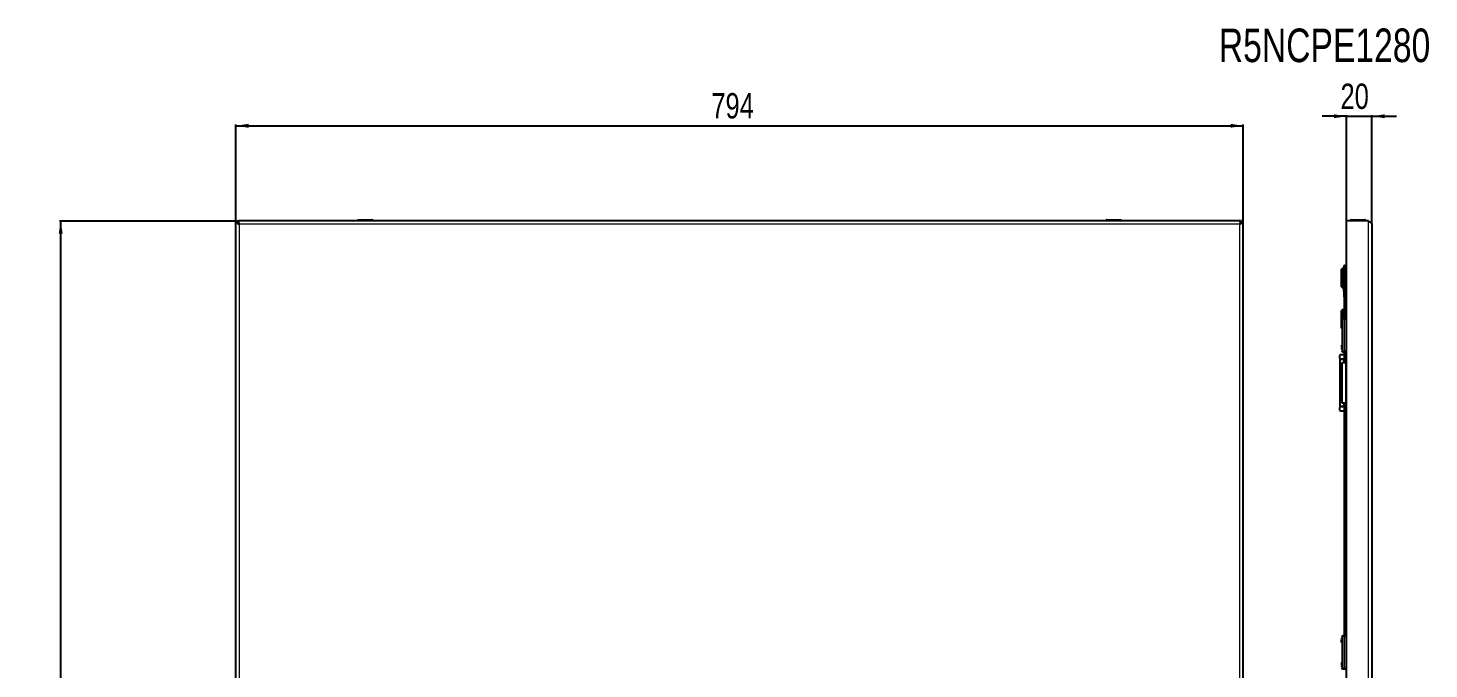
# Model space of a CAD drawing. Header units: millimetres. Extents: x -542 to 1728, y -422 to 1043.
# Drawn here: x -542 to 562, y 538 to 1043 of the extents above; entities that cross this region are included whole.
import ezdxf

# ---------------------------------------------------------------- set-up
doc = ezdxf.new("R2010")
doc.units = ezdxf.units.MM
doc.layers.add('FORMAT', color=7, linetype='Continuous')
doc.styles.add('SLDTEXTSTYLE0', font='TXT', dxfattribs={"width": 0.75})
doc.dimstyles.new('SLDDIMSTYLE0', dxfattribs={"dimtxt": 20, "dimasz": 10, "dimexe": 0, "dimexo": 0.0625, "dimgap": 5, "dimtad": 2, "dimdec": 1, "dimrnd": 1e-09, "dimzin": 12, "dimdsep": 46, "dimtxsty": 'SLDTEXTSTYLE0', "dimsah": 1, "dimcen": 0.09, "dimadec": 0, "dimazin": 3, "dimtfac": 1, "dimtofl": 0, "dimtmove": 0, "dimatfit": 3, "dimfxl": 0, "dimfrac": 2, "dimtolj": 1, "dimtzin": 12, "dimarcsym": 0})
doc.dimstyles.new('SLDDIMSTYLE1', dxfattribs={"dimtxt": 20, "dimasz": 10, "dimexe": 0, "dimexo": 0.0625, "dimgap": 5, "dimtad": 2, "dimdec": 1, "dimrnd": 1e-09, "dimzin": 12, "dimdsep": 46, "dimtxsty": 'SLDTEXTSTYLE0', "dimsah": 1, "dimcen": 0.09, "dimadec": 0, "dimazin": 3, "dimtfac": 1, "dimtmove": 0, "dimatfit": 0, "dimfxl": 0, "dimfrac": 2, "dimtolj": 1, "dimtzin": 12, "dimarcsym": 0})

# ---------------------------------------------------------------- blocks, each defined once
blk = doc.blocks.new('_D')
at = {"layer": 'FORMAT'}
for p, q in [((-378.2, 891.1), (-378.2, 967.1)), ((-378.2, 966.1), (415.8, 966.1)), ((415.8, 891.1), (415.8, 967.1))]:
    blk.add_line(p, q, dxfattribs=at)
for points in [[(-378.2, 966.1), (-368.2, 964.6), (-368.2, 967.7)], [(415.8, 966.1), (405.8, 967.7), (405.8, 964.6)]]:
    blk.add_solid(points, dxfattribs=at)
at = {"layer": 'FORMAT', "insert": (-3.4, 991.9), "char_height": 20, "attachment_point": 1, "style": 'SLDTEXTSTYLE0'}
blk.add_mtext('794', dxfattribs=at)
blk = doc.blocks.new('_D_1')
at = {"layer": 'FORMAT'}
for p, q in [((-378.2, 891.1), (-517.2, 891.1)), ((-516.2, -263.9), (-516.2, 891.1)), ((-378.2, -263.9), (-517.2, -263.9))]:
    blk.add_line(p, q, dxfattribs=at)
for points in [[(-516.2, 891.1), (-517.8, 881.1), (-514.7, 881.1)], [(-516.2, -263.9), (-514.7, -253.9), (-517.8, -253.9)]]:
    blk.add_solid(points, dxfattribs=at)
at = {"layer": 'FORMAT', "insert": (-542, 271), "char_height": 20, "attachment_point": 1, "rotation": 90, "style": 'SLDTEXTSTYLE0'}
blk.add_mtext('1155', dxfattribs=at)
blk = doc.blocks.new('_D_3')
at = {"layer": 'FORMAT'}
for p, q in [((497.3, 973.6), (478, 973.6)), ((497.3, 891.1), (497.3, 974.6)), ((497.3, 973.6), (517.3, 973.6)), ((517.3, 888.5), (517.3, 974.6)), ((517.3, 973.6), (536.5, 973.6))]:
    blk.add_line(p, q, dxfattribs=at)
for points in [[(497.3, 973.6), (487.3, 975.2), (487.3, 972.1)], [(517.3, 973.6), (527.3, 972.1), (527.3, 975.2)]]:
    blk.add_solid(points, dxfattribs=at)
at = {"layer": 'FORMAT', "insert": (492.5, 999.4), "char_height": 20, "attachment_point": 1, "style": 'SLDTEXTSTYLE0'}
blk.add_mtext('20', dxfattribs=at)

msp = doc.modelspace()

# ---------------------------------------------------------------- linework, layer by layer
at = {"color": 7, "linetype": 'Continuous', "lineweight": 25}
for p, q in [((-378.21, 891.13), (-376.21, 891.13)), ((-378.21, -263.87), (-378.21, 891.13)), ((-375.91, 889.39), (-375.91, 891.13)), ((413.49, 891.13), (-375.91, 891.13)), ((-281.96, 891.88), (-281.96, 891.13)), ((-281.71, 892.13), (-270.71, 892.13)), ((-270.46, 891.13), (-270.46, 891.88)), ((308.04, 891.88), (308.04, 891.13)), ((308.29, 892.13), (310.78, 892.13)), ((310.78, 892.13), (319.29, 892.13)), ((319.54, 891.13), (319.54, 891.88)), ((413.49, 891.13), (413.49, 889.42)), ((415.79, 891.13), (413.79, 891.13)), ((415.79, -263.87), (415.79, 891.13)), ((497.27, -263.87), (497.27, 891.13)), ((514.67, 891.13), (497.27, 891.13)), ((500.52, 891.88), (500.52, 891.13)), ((500.77, 892.13), (501.67, 892.13)), ((501.67, 892.13), (511.77, 892.13)), ((512.02, 891.13), (512.02, 891.88)), ((517.27, 888.53), (517.27, 391.12)), ((493.77, 853.63), (493.27, 853.13)), ((493.27, 846.13), (493.27, 853.13)), ((495.27, 853.63), (493.77, 853.63)), ((493.77, 853.63), (493.77, 846.13)), ((495.07, 851.48), (495.27, 851.48)), ((495.07, 849.49), (495.07, 851.48)), ((495.27, 831.43), (495.27, 855.83)), ((495.57, 856.13), (497.27, 856.13)), ((493.27, 839.13), (493.27, 846.13)), ((493.77, 846.13), (493.77, 838.63)), ((495.05, 845.06), (495.07, 845.06)), ((495.27, 841.84), (495.05, 841.84)), ((495.07, 849.49), (495.27, 849.49)), ((495.07, 847.52), (495.07, 849.49)), ((495.07, 847.52), (495.27, 847.52)), ((495.07, 846.47), (495.27, 846.47)), ((495.07, 845.43), (495.07, 846.47)), ((495.07, 845.43), (495.27, 845.43)), ((495.07, 844.04), (495.07, 845.43)), ((495.07, 844.04), (495.27, 844.04)), ((495.07, 843.55), (495.07, 844.04)), ((495.07, 842.75), (495.07, 843.55)), ((495.07, 843.55), (495.27, 843.55)), ((495.07, 842.75), (495.27, 842.75)), ((495.07, 841.97), (495.07, 842.75)), ((493.27, 839.13), (493.77, 838.63)), ((493.77, 838.63), (495.07, 838.63)), ((495.07, 838.52), (495.27, 838.52)), ((495.07, 838.19), (495.07, 838.52)), ((495.07, 838.19), (495.27, 838.19)), ((495.07, 837.51), (495.07, 838.17)), ((495.07, 837.51), (495.27, 837.51)), ((495.07, 836.48), (495.27, 836.48)), ((495.07, 836.38), (495.07, 836.48)), ((495.07, 836.38), (495.27, 836.38)), ((495.07, 836.13), (495.07, 836.38)), ((495.07, 836.13), (495.27, 836.13)), ((495.07, 835.77), (495.07, 836.13)), ((495.07, 835.77), (495.27, 835.77)), ((495.27, 831.13), (495.27, 814.13)), ((495.27, 831.13), (495.57, 831.13)), ((496.22, 831.13), (495.57, 831.13)), ((496.22, 831.13), (497.27, 831.13)), ((493.77, 821.13), (493.27, 820.63)), ((493.27, 806.63), (493.27, 820.63)), ((495.27, 821.13), (493.77, 821.13)), ((493.77, 821.13), (493.77, 813.95)), ((493.27, 806.63), (493.67, 806.23)), ((493.67, 813.63), (493.67, 788.63)), ((497.16, 814.13), (495.67, 814.13)), ((491.72, 785.13), (491.72, 783.13)), ((495.27, 785.63), (492.22, 785.63)), ((495.27, 788.13), (495.27, 779.63)), ((495.67, 788.13), (497.27, 788.13)), ((492.22, 782.63), (495.27, 782.63)), ((492.22, 782.63), (492.22, 782.33)), ((492.22, 744.93), (492.22, 782.33)), ((492.22, 782.33), (495.22, 782.33)), ((493.77, 747.63), (493.77, 779.63)), ((493.77, 779.63), (496.77, 779.63)), ((494.72, 782.63), (494.72, 782.33)), ((495.22, 782.33), (495.27, 782.33)), ((497.27, 779.63), (496.77, 779.63)), ((491.72, 744.13), (491.72, 742.13)), ((495.22, 744.93), (492.22, 744.93)), ((492.22, 744.93), (492.22, 744.63)), ((495.27, 744.63), (492.22, 744.63)), ((492.22, 741.63), (495.27, 741.63)), ((496.77, 747.63), (493.77, 747.63)), ((494.72, 744.93), (494.72, 744.63)), ((495.27, 744.93), (495.22, 744.93)), ((495.27, 747.63), (495.27, 564.13)), ((496.77, 747.63), (497.27, 747.63)), ((493.67, 563.63), (493.67, 538.63)), ((497.27, 564.13), (495.67, 564.13)), ((495.67, 538.13), (497.27, 538.13))]:
    msp.add_line(p, q, dxfattribs=at)
at = {"color": 8, "linetype": 'Continuous', "lineweight": 18}
for p, q in [((-375.61, 888.53), (-375.61, 391.09)), ((413.19, 888.53), (-375.61, 888.53)), ((-270.46, 891.88), (-281.96, 891.88)), ((310.64, 891.88), (308.04, 891.88)), ((319.54, 891.88), (310.64, 891.88)), ((413.19, -261.27), (413.19, 888.53)), ((501.46, 891.88), (500.52, 891.88)), ((512.02, 891.88), (501.46, 891.88)), ((514.67, -263.87), (514.67, 891.13)), ((495.27, 855.83), (495.57, 855.83)), ((495.57, 856.13), (495.57, 855.83)), ((497.27, 855.83), (495.57, 855.83)), ((495.57, 855.83), (495.57, 831.43)), ((495.07, 840.26), (495.27, 840.26)), ((495.57, 831.43), (495.27, 831.43)), ((495.57, 831.43), (497.27, 831.43)), ((495.57, 831.43), (495.57, 831.13)), ((495.67, 813.63), (497.27, 813.63)), ((495.67, 788.63), (495.67, 813.63)), ((497.27, 788.63), (495.67, 788.63)), ((495.22, 782.33), (495.22, 782.63)), ((495.22, 779.63), (495.22, 782.33)), ((496.77, 747.63), (496.77, 779.63)), ((495.22, 744.93), (495.22, 747.63)), ((495.22, 744.63), (495.22, 744.93)), ((495.67, 563.63), (497.27, 563.63)), ((495.67, 538.63), (495.67, 563.63)), ((497.27, 538.63), (495.67, 538.63))]:
    msp.add_line(p, q, dxfattribs=at)
at = {"color": 7, "linetype": 'Continuous', "lineweight": 25}
for centre, radius, start, end in [((-281.71, 891.88), 0.25, 90, 180), ((-270.71, 891.88), 0.25, 0, 90), ((308.29, 891.88), 0.25, 90, 180), ((319.29, 891.88), 0.25, 0, 90), ((500.77, 891.88), 0.25, 90, 180), ((511.77, 891.88), 0.25, 0, 90), ((495.57, 855.83), 0.3, 90, 180), ((495.57, 831.43), 0.3, 180, 270), ((492.22, 785.13), 0.5, 90, 180), ((492.22, 783.13), 0.5, 180, 270), ((492.22, 744.13), 0.5, 90, 180), ((492.22, 742.13), 0.5, 180, 270)]:
    msp.add_arc(centre, radius, start, end, dxfattribs=at)
for points, knots in [([(-378.21, 891.13), (-378.21, 891.02), (-378.2, 890.91), (-378.13, 890.69), (-378.08, 890.58), (-377.95, 890.36), (-377.87, 890.26), (-377.68, 890.04), (-377.57, 889.93), (-377.33, 889.71), (-377.2, 889.61), (-376.91, 889.39), (-376.76, 889.28), (-376.29, 888.96), (-375.96, 888.74), (-375.61, 888.53)], [0, 0, 0, 0, 0.125, 0.125, 0.25, 0.25, 0.375, 0.375, 0.5, 0.5, 0.625, 0.625, 0.75, 0.75, 1, 1, 1, 1]), ([(-376.21, 891.13), (-376.21, 890.69), (-376.15, 890.26), (-375.93, 889.39), (-375.77, 888.96), (-375.61, 888.53)], [0, 0, 0, 0, 0.5, 0.5, 1, 1, 1, 1]), ([(-375.61, 888.53), (-375.64, 888.87), (-375.66, 889.21), (-375.71, 889.83), (-375.74, 890.12), (-375.79, 890.6), (-375.81, 890.8), (-375.86, 891.06), (-375.89, 891.13), (-375.91, 891.13)], [0, 0, 0, 0, 0.25, 0.25, 0.5, 0.5, 0.75, 0.75, 1, 1, 1, 1]), ([(413.19, 888.53), (413.36, 888.63), (413.53, 888.74), (413.86, 888.96), (414.03, 889.07), (414.34, 889.29), (414.49, 889.39), (414.77, 889.61), (414.91, 889.72), (415.15, 889.94), (415.26, 890.04), (415.44, 890.26), (415.53, 890.37), (415.72, 890.69), (415.79, 890.91), (415.79, 891.13)], [0, 0, 0, 0, 0.125, 0.125, 0.25, 0.25, 0.375, 0.375, 0.5, 0.5, 0.625, 0.625, 0.75, 0.75, 1, 1, 1, 1]), ([(413.19, 888.53), (413.34, 888.96), (413.5, 889.39), (413.72, 890.26), (413.79, 890.69), (413.79, 891.13)], [0, 0, 0, 0, 0.5, 0.5, 1, 1, 1, 1]), ([(413.49, 891.13), (413.46, 891.13), (413.44, 891.06), (413.39, 890.8), (413.36, 890.6), (413.31, 890.12), (413.29, 889.83), (413.24, 889.21), (413.21, 888.87), (413.19, 888.53)], [0, 0, 0, 0, 0.25, 0.25, 0.5, 0.5, 0.75, 0.75, 1, 1, 1, 1]), ([(514.67, 891.13), (514.84, 891.02), (515.01, 890.91), (515.35, 890.69), (515.51, 890.58), (515.83, 890.36), (515.98, 890.26), (516.26, 890.04), (516.39, 889.93), (516.63, 889.71), (516.74, 889.61), (516.93, 889.39), (517.01, 889.28), (517.21, 888.96), (517.27, 888.74), (517.27, 888.53)], [0, 0, 0, 0, 0.125, 0.125, 0.25, 0.25, 0.375, 0.375, 0.5, 0.5, 0.625, 0.625, 0.75, 0.75, 1, 1, 1, 1]), ([(495.07, 846.65), (495.07, 846.69), (495.07, 846.98), (495.07, 847.27), (495.07, 847.52)], [0, 0, 0, 0, 0.1394984, 1, 1, 1, 1]), ([(495.07, 840.26), (495.07, 840.58), (495.07, 841.19), (495.07, 841.76), (495.07, 841.79), (495.07, 841.8)], [0, 0, 0, 0, 0.41567843, 0.77627748, 1, 1, 1, 1]), ([(495.07, 838.52), (495.07, 838.86), (495.07, 839.49), (495.07, 840.01), (495.07, 840.26)], [0, 0, 0, 0, 0.5367999, 1, 1, 1, 1]), ([(495.07, 836.48), (495.07, 836.63), (495.07, 836.89), (495.07, 837.32), (495.07, 837.51)], [0, 0, 0, 0, 0.5476433, 1, 1, 1, 1]), ([(493.37, 811.63), (493.37, 811.68), (493.37, 811.77), (493.37, 811.86), (493.37, 811.94), (493.37, 812.07), (493.37, 812.11), (493.37, 812.13)], [0, 0, 0, 0, 0.1246927, 0.1871822, 0.2497734, 0.5000394, 1, 1, 1, 1]), ([(493.37, 811.42), (493.37, 811.42), (493.37, 811.42), (493.37, 811.43), (493.37, 811.45), (493.37, 811.47), (493.37, 811.51), (493.37, 811.55), (493.37, 811.59), (493.37, 811.62), (493.37, 811.63)], [0, 0, 0, 0, 0.1288253, 0.1801694, 0.2433966, 0.3698599, 0.4998642, 0.7496495, 0.8434763, 1, 1, 1, 1]), ([(493.37, 809.91), (493.37, 809.99), (493.37, 810.15), (493.37, 810.36), (493.37, 810.54), (493.37, 810.71), (493.37, 810.81), (493.37, 810.83), (493.37, 810.83)], [0, 0, 0, 0, 0.1250486, 0.2498861, 0.3708558, 0.4998199, 0.7496086, 1, 1, 1, 1]), ([(493.37, 809.07), (493.37, 809.07), (493.37, 809.08), (493.37, 809.17), (493.37, 809.27), (493.37, 809.4), (493.37, 809.61), (493.37, 809.79), (493.37, 809.91)], [0, 0, 0, 0, 0.25007, 0.3791813, 0.5004993, 0.6241696, 0.7508424, 1, 1, 1, 1]), ([(493.37, 793.18), (493.37, 793.18), (493.37, 793.17), (493.37, 793.08), (493.37, 792.98), (493.37, 792.85), (493.37, 792.64), (493.37, 792.46), (493.37, 792.34)], [0, 0, 0, 0, 0.2500695, 0.3795588, 0.5004992, 0.6245563, 0.7508428, 1, 1, 1, 1]), ([(493.37, 792.34), (493.37, 792.3), (493.37, 792.22), (493.37, 792.07), (493.37, 791.89), (493.37, 791.71), (493.37, 791.54), (493.37, 791.44), (493.37, 791.43), (493.37, 791.42)], [0, 0, 0, 0, 0.0626366, 0.1252782, 0.2500723, 0.3748405, 0.4999941, 0.7496958, 1, 1, 1, 1]), ([(493.37, 790.83), (493.37, 790.83), (493.37, 790.83), (493.37, 790.82), (493.37, 790.8), (493.37, 790.78), (493.37, 790.72), (493.37, 790.67), (493.37, 790.62)], [0, 0, 0, 0, 0.1310705, 0.1824367, 0.2437962, 0.3713877, 0.5004416, 1, 1, 1, 1]), ([(493.37, 790.62), (493.37, 790.6), (493.37, 790.54), (493.37, 790.46), (493.37, 790.39), (493.37, 790.31), (493.37, 790.18), (493.37, 790.15), (493.37, 790.13)], [0, 0, 0, 0, 0.0626863, 0.1251726, 0.1876279, 0.2501847, 0.5003136, 1, 1, 1, 1]), ([(493.37, 561.63), (493.37, 561.68), (493.37, 561.77), (493.37, 561.86), (493.37, 561.94), (493.37, 562.07), (493.37, 562.11), (493.37, 562.13)], [0, 0, 0, 0, 0.1246927, 0.1871822, 0.2497734, 0.5000394, 1, 1, 1, 1]), ([(493.37, 561.42), (493.37, 561.42), (493.37, 561.42), (493.37, 561.43), (493.37, 561.45), (493.37, 561.47), (493.37, 561.51), (493.37, 561.55), (493.37, 561.59), (493.37, 561.62), (493.37, 561.63)], [0, 0, 0, 0, 0.1288253, 0.1801694, 0.2433966, 0.3698599, 0.4998642, 0.7496495, 0.8434763, 1, 1, 1, 1]), ([(493.37, 559.91), (493.37, 559.99), (493.37, 560.15), (493.37, 560.36), (493.37, 560.54), (493.37, 560.71), (493.37, 560.81), (493.37, 560.83), (493.37, 560.83)], [0, 0, 0, 0, 0.1250486, 0.2498861, 0.3708558, 0.4998199, 0.7496086, 1, 1, 1, 1]), ([(493.37, 559.07), (493.37, 559.07), (493.37, 559.08), (493.37, 559.17), (493.37, 559.27), (493.37, 559.4), (493.37, 559.61), (493.37, 559.79), (493.37, 559.91)], [0, 0, 0, 0, 0.25007, 0.3791813, 0.5004993, 0.6241696, 0.7508424, 1, 1, 1, 1]), ([(493.37, 543.18), (493.37, 543.18), (493.37, 543.17), (493.37, 543.08), (493.37, 542.98), (493.37, 542.85), (493.37, 542.64), (493.37, 542.46), (493.37, 542.34)], [0, 0, 0, 0, 0.2500695, 0.3795588, 0.5004992, 0.6245563, 0.7508428, 1, 1, 1, 1]), ([(493.37, 542.34), (493.37, 542.3), (493.37, 542.22), (493.37, 542.07), (493.37, 541.89), (493.37, 541.71), (493.37, 541.54), (493.37, 541.44), (493.37, 541.43), (493.37, 541.42)], [0, 0, 0, 0, 0.06263661, 0.12527825, 0.25007232, 0.37484052, 0.49999408, 0.74969583, 1, 1, 1, 1]), ([(493.37, 540.83), (493.37, 540.83), (493.37, 540.83), (493.37, 540.82), (493.37, 540.8), (493.37, 540.78), (493.37, 540.72), (493.37, 540.67), (493.37, 540.62)], [0, 0, 0, 0, 0.1310705, 0.1824367, 0.2437962, 0.3713877, 0.5004416, 1, 1, 1, 1]), ([(493.37, 540.62), (493.37, 540.6), (493.37, 540.54), (493.37, 540.46), (493.37, 540.39), (493.37, 540.31), (493.37, 540.18), (493.37, 540.15), (493.37, 540.13)], [0, 0, 0, 0, 0.0626863, 0.12517257, 0.18762788, 0.25018469, 0.50031356, 1, 1, 1, 1])]:
    msp.add_open_spline(points, degree=3, knots=knots, dxfattribs=at)
for points in [[(493.67, 813.63), (493.68, 813.69), (493.69, 813.82), (493.81, 813.99), (493.98, 814.1), (494.11, 814.12), (494.17, 814.13)], [(495.67, 814.13), (495.48, 814.13), (495.08, 814.13), (494.59, 814.13), (494.24, 814.13), (494.19, 814.13), (494.17, 814.13)], [(494.17, 788.13), (494.11, 788.13), (493.98, 788.15), (493.81, 788.26), (493.69, 788.43), (493.68, 788.56), (493.67, 788.63)], [(494.17, 788.13), (494.19, 788.13), (494.24, 788.13), (494.59, 788.13), (495.08, 788.13), (495.48, 788.13), (495.67, 788.13)], [(493.67, 563.63), (493.68, 563.69), (493.69, 563.82), (493.81, 563.99), (493.98, 564.1), (494.11, 564.12), (494.17, 564.13)], [(495.67, 564.13), (495.48, 564.13), (495.08, 564.13), (494.59, 564.13), (494.24, 564.13), (494.19, 564.13), (494.17, 564.13)], [(494.17, 538.13), (494.11, 538.13), (493.98, 538.15), (493.81, 538.26), (493.69, 538.43), (493.68, 538.56), (493.67, 538.63)], [(494.17, 538.13), (494.19, 538.13), (494.24, 538.13), (494.59, 538.13), (495.08, 538.13), (495.48, 538.13), (495.67, 538.13)]]:
    msp.add_open_spline(points, degree=3, dxfattribs=at)
at = {"color": 8, "linetype": 'Continuous', "lineweight": 18}
for points in [[(495.67, 813.63), (495.41, 813.63), (494.89, 813.63), (494.23, 813.63), (493.76, 813.63), (493.7, 813.63), (493.67, 813.63)], [(495.67, 814.13), (495.67, 814.12), (495.67, 814.1), (495.67, 813.99), (495.67, 813.82), (495.67, 813.69), (495.67, 813.63)], [(493.67, 788.63), (493.7, 788.63), (493.76, 788.63), (494.23, 788.63), (494.89, 788.63), (495.41, 788.63), (495.67, 788.63)], [(495.67, 788.63), (495.67, 788.56), (495.67, 788.43), (495.67, 788.26), (495.67, 788.15), (495.67, 788.13), (495.67, 788.13)], [(495.67, 563.63), (495.41, 563.63), (494.89, 563.63), (494.23, 563.63), (493.76, 563.63), (493.7, 563.63), (493.67, 563.63)], [(495.67, 564.13), (495.67, 564.12), (495.67, 564.1), (495.67, 563.99), (495.67, 563.82), (495.67, 563.69), (495.67, 563.63)], [(493.67, 538.63), (493.7, 538.63), (493.76, 538.63), (494.23, 538.63), (494.89, 538.63), (495.41, 538.63), (495.67, 538.63)], [(495.67, 538.63), (495.67, 538.56), (495.67, 538.43), (495.67, 538.26), (495.67, 538.15), (495.67, 538.13), (495.67, 538.13)]]:
    msp.add_open_spline(points, degree=3, dxfattribs=at)

# ---------------------------------------------------------------- texts
at = {"layer": 'FORMAT', "insert": (396.57, 1042.76), "char_height": 26.458, "attachment_point": 1, "style": 'SLDTEXTSTYLE0'}
msp.add_mtext('R5NCPE1280', dxfattribs=at)

# ---------------------------------------------------------------- dimensions: what is measured, and where the dimension line sits
at = {"layer": 'FORMAT'}
for base, p1, p2, dimstyle, picture, middle in [((517.27, 973.63), (497.27, 891.13), (517.27, 888.53), 'SLDDIMSTYLE1', '_D_3', (507.27, 973.63)), ((415.79, 966.13), (-378.21, 891.13), (415.79, 891.13), 'SLDDIMSTYLE0', '_D', (18.79, 966.13))]:
    dim = msp.add_linear_dim(base=base, p1=p1, p2=p2, dimstyle=dimstyle, dxfattribs=at)
    dim.commit()
    dim.dimension.update_dxf_attribs({"geometry": picture, "text_midpoint": middle, "dimtype": 160})
dim = msp.add_linear_dim(base=(-516.22, 891.13), p1=(-378.21, -263.87), p2=(-378.21, 891.13), angle=90, dimstyle='SLDDIMSTYLE0', dxfattribs=at)
dim.commit()
dim.dimension.update_dxf_attribs({"geometry": '_D_1', "text_midpoint": (-516.22, 300.53), "dimtype": 160})

doc.saveas('drawing.dxf')
